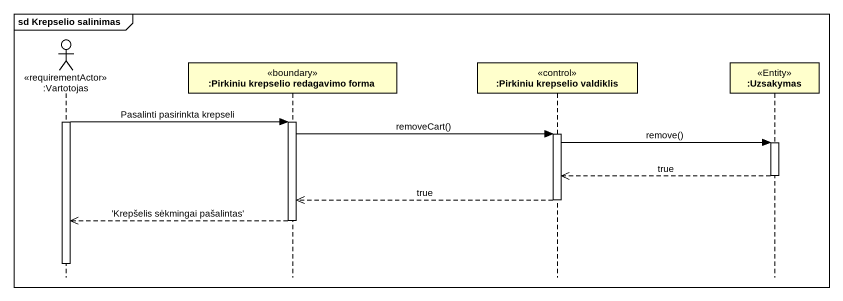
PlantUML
@startuml
mainframe sd Krepselio salinimas
hide footbox
actor ":Vartotojas" as Vartotojas <<requirementActor>>
participant ":Pirkiniu krepselio redagavimo forma" as Pirkiniu_krepselio <<boundary>>
participant ":Pirkiniu krepselio valdiklis" as Pirkiniu_krepselio_valdiklis <<control>>
participant ":Uzsakymas" as Uzsakymas <<Entity>>

activate Vartotojas
Vartotojas -> Pirkiniu_krepselio : Pasalinti pasirinkta krepseli
activate Pirkiniu_krepselio
Pirkiniu_krepselio -> Pirkiniu_krepselio_valdiklis : removeCart()
activate Pirkiniu_krepselio_valdiklis
Pirkiniu_krepselio_valdiklis -> Uzsakymas : remove()
activate Uzsakymas
Uzsakymas -->> Pirkiniu_krepselio_valdiklis : true
deactivate Uzsakymas
Pirkiniu_krepselio_valdiklis -->> Pirkiniu_krepselio : true
deactivate Pirkiniu_krepselio_valdiklis
Pirkiniu_krepselio -->> Vartotojas : 'Krepšelis sėkmingai pašalintas'
deactivate Pirkiniu_krepselio
deactivate Vartotojas
@enduml
